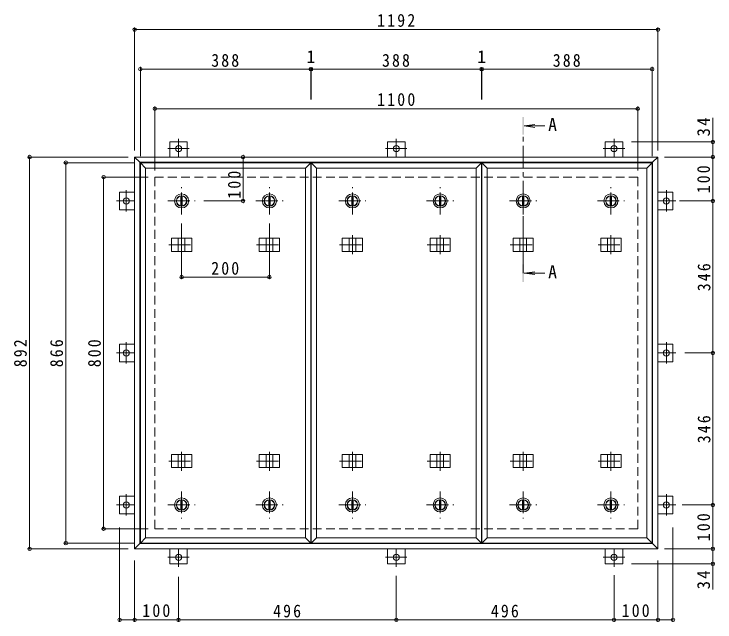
# Model space of a CAD drawing. Units: millimetres at full size, sheet at 1:10. Extents: x -1813 to 1949, y -1353 to 1374.
# Drawn here: x -1778 to -181, y -10 to 1374 of the extents above; entities that cross this region are included whole.
import ezdxf
from ezdxf.enums import TextEntityAlignment as Align

# ---------------------------------------------------------------- set-up
doc = ezdxf.new("R2010")
doc.units = ezdxf.units.MM
doc.header["$LTSCALE"] = 10
doc.header["$PDMODE"] = 32
doc.header["$PDSIZE"] = 8
doc.linetypes.add('CHAIN1', pattern=[8, 5, -1, 1, -1])
doc.linetypes.add('DASHED2', pattern=[3, 2, -1])
for name, color, linetype, lineweight in [('0-1_躯体', 2, 'DASHED2', 9), ('0-2_仕上', 3, 'Continuous', 9), ('0-3_建具', 4, 'Continuous', 9), ('0-5_寸法', 4, 'Continuous', 9), ('0-C', 2, 'Continuous', 9), ('0-E', 3, 'Continuous', 9), ('0-F', 7, 'Continuous', 9)]:
    doc.layers.add(name, color=color, linetype=linetype, lineweight=lineweight)
doc.styles.add('ＭＳ ゴシック', font='')
doc.styles.get('ＭＳ ゴシック').set_extended_font_data('MS Gothic')

msp = doc.modelspace()

# ---------------------------------------------------------------- linework, layer by layer
at = {"layer": '0-1_躯体'}
for p, q in [((-1457.34, 1002.04), (-357.34, 1002.04)), ((-1457.34, 202.04), (-1457.34, 1002.04)), ((-357.34, 1002.04), (-357.34, 202.04)), ((-357.34, 202.04), (-1457.34, 202.04))]:
    msp.add_line(p, q, dxfattribs=at)
at = {"layer": '0-2_仕上'}
for p, q in [((-1490.34, 1035.04), (-1102.34, 1035.04)), ((-1490.34, 169.04), (-1490.34, 1035.04)), ((-1478.34, 181.04), (-1478.34, 1023.04)), ((-1114.34, 1023.04), (-1102.34, 1035.04)), ((-1114.34, 181.04), (-1114.34, 1023.04)), ((-1102.34, 169.04), (-1102.34, 1035.04)), ((-1101.34, 1035.04), (-713.34, 1035.04)), ((-1101.34, 169.04), (-1101.34, 1035.04)), ((-1089.34, 181.04), (-1089.34, 1023.04)), ((-725.34, 1023.04), (-713.34, 1035.04)), ((-725.34, 181.04), (-725.34, 1023.04)), ((-713.34, 169.04), (-713.34, 1035.04)), ((-712.34, 1035.04), (-324.34, 1035.04)), ((-712.34, 169.04), (-712.34, 1035.04)), ((-700.34, 181.04), (-700.34, 1023.04)), ((-336.34, 1023.04), (-324.34, 1035.04)), ((-336.34, 181.04), (-336.34, 1023.04)), ((-324.34, 169.04), (-324.34, 1035.04)), ((-1490.34, 169.04), (-1478.34, 181.04)), ((-1114.34, 181.04), (-1478.34, 181.04)), ((-1102.34, 169.04), (-1114.34, 181.04)), ((-1101.34, 169.04), (-1089.34, 181.04)), ((-725.34, 181.04), (-1089.34, 181.04)), ((-713.34, 169.04), (-725.34, 181.04)), ((-712.34, 169.04), (-700.34, 181.04)), ((-336.34, 181.04), (-700.34, 181.04)), ((-324.34, 169.04), (-336.34, 181.04)), ((-1102.34, 169.04), (-1490.34, 169.04)), ((-713.34, 169.04), (-1101.34, 169.04)), ((-324.34, 169.04), (-712.34, 169.04))]:
    msp.add_line(p, q, dxfattribs=at)
for points in [[(-1490.34, 1035.04), (-1478.34, 1023.04), (-1114.34, 1023.04)], [(-1101.34, 1035.04), (-1089.34, 1023.04), (-725.34, 1023.04)], [(-712.34, 1035.04), (-700.34, 1023.04), (-336.34, 1023.04)]]:
    msp.add_lwpolyline(points, dxfattribs=at)
at = {"layer": '0-3_建具', "color": 2}
for p, q in [((-1503.34, 1048.04), (-1491.34, 1036.04)), ((-1503.34, 1048.04), (-311.34, 1048.04)), ((-1503.34, 156.04), (-1503.34, 1048.04)), ((-323.34, 1036.04), (-311.34, 1048.04)), ((-311.34, 1048.04), (-311.34, 156.04)), ((-1491.34, 1036.04), (-323.34, 1036.04)), ((-1491.34, 168.04), (-1491.34, 1036.04)), ((-323.34, 168.04), (-323.34, 1036.04)), ((-1491.34, 168.04), (-1503.34, 156.04)), ((-323.34, 168.04), (-1491.34, 168.04)), ((-323.34, 168.04), (-311.34, 156.04)), ((-311.34, 156.04), (-1503.34, 156.04))]:
    msp.add_line(p, q, dxfattribs=at)
at = {"layer": '0-3_建具'}
for p, q in [((-1419.43, 863.04), (-1419.43, 833.04)), ((-1419.43, 863.04), (-1373.25, 863.04)), ((-1403.84, 863.04), (-1403.84, 833.04)), ((-1388.84, 863.04), (-1388.84, 833.04)), ((-1373.25, 863.04), (-1373.25, 833.04)), ((-1219.43, 863.04), (-1219.43, 833.04)), ((-1219.43, 863.04), (-1173.25, 863.04)), ((-1203.84, 863.04), (-1203.84, 833.04)), ((-1188.84, 863.04), (-1188.84, 833.04)), ((-1173.25, 863.04), (-1173.25, 833.04)), ((-1030.43, 863.04), (-1030.43, 833.04)), ((-1030.43, 863.04), (-984.25, 863.04)), ((-1014.84, 863.04), (-1014.84, 833.04)), ((-999.84, 863.04), (-999.84, 833.04)), ((-984.25, 863.04), (-984.25, 833.04)), ((-830.43, 863.04), (-830.43, 833.04)), ((-830.43, 863.04), (-784.25, 863.04)), ((-814.84, 863.04), (-814.84, 833.04)), ((-799.84, 863.04), (-799.84, 833.04)), ((-784.25, 863.04), (-784.25, 833.04)), ((-641.43, 863.04), (-641.43, 833.04)), ((-641.43, 863.04), (-595.25, 863.04)), ((-625.84, 863.04), (-625.84, 833.04)), ((-610.84, 863.04), (-610.84, 833.04)), ((-595.25, 863.04), (-595.25, 833.04)), ((-441.43, 863.04), (-441.43, 833.04)), ((-441.43, 863.04), (-395.25, 863.04)), ((-425.84, 863.04), (-425.84, 833.04)), ((-410.84, 863.04), (-410.84, 833.04)), ((-395.25, 863.04), (-395.25, 833.04)), ((-1419.43, 833.04), (-1373.25, 833.04)), ((-1219.43, 833.04), (-1173.25, 833.04)), ((-1030.43, 833.04), (-984.25, 833.04)), ((-830.43, 833.04), (-784.25, 833.04)), ((-641.43, 833.04), (-595.25, 833.04)), ((-441.43, 833.04), (-395.25, 833.04)), ((-1419.43, 341.04), (-1419.43, 371.04)), ((-1419.43, 371.04), (-1373.25, 371.04)), ((-1403.84, 341.04), (-1403.84, 371.04)), ((-1388.84, 341.04), (-1388.84, 371.04)), ((-1373.25, 341.04), (-1373.25, 371.04)), ((-1219.43, 341.04), (-1219.43, 371.04)), ((-1219.43, 371.04), (-1173.25, 371.04)), ((-1203.84, 341.04), (-1203.84, 371.04)), ((-1188.84, 341.04), (-1188.84, 371.04)), ((-1173.25, 341.04), (-1173.25, 371.04)), ((-1030.43, 341.04), (-1030.43, 371.04)), ((-1030.43, 371.04), (-984.25, 371.04)), ((-1014.84, 341.04), (-1014.84, 371.04)), ((-999.84, 341.04), (-999.84, 371.04)), ((-984.25, 341.04), (-984.25, 371.04)), ((-830.43, 341.04), (-830.43, 371.04)), ((-830.43, 371.04), (-784.25, 371.04)), ((-814.84, 341.04), (-814.84, 371.04)), ((-799.84, 341.04), (-799.84, 371.04)), ((-784.25, 341.04), (-784.25, 371.04)), ((-641.43, 341.04), (-641.43, 371.04)), ((-641.43, 371.04), (-595.25, 371.04)), ((-625.84, 341.04), (-625.84, 371.04)), ((-610.84, 341.04), (-610.84, 371.04)), ((-595.25, 341.04), (-595.25, 371.04)), ((-441.43, 341.04), (-441.43, 371.04)), ((-441.43, 371.04), (-395.25, 371.04)), ((-425.84, 341.04), (-425.84, 371.04)), ((-410.84, 341.04), (-410.84, 371.04)), ((-395.25, 341.04), (-395.25, 371.04)), ((-1419.43, 341.04), (-1373.25, 341.04)), ((-1219.43, 341.04), (-1173.25, 341.04)), ((-1030.43, 341.04), (-984.25, 341.04)), ((-830.43, 341.04), (-784.25, 341.04)), ((-641.43, 341.04), (-595.25, 341.04)), ((-441.43, 341.04), (-395.25, 341.04))]:
    msp.add_line(p, q, dxfattribs=at)
at = {"layer": '0-3_建具', "linetype": 'CHAIN1'}
for p, q in [((-1396.34, 870.15), (-1396.34, 826.91)), ((-1196.34, 870.15), (-1196.34, 826.91)), ((-1007.34, 870.15), (-1007.34, 826.91)), ((-807.34, 870.15), (-807.34, 826.91)), ((-618.34, 870.15), (-618.34, 826.91)), ((-418.34, 870.15), (-418.34, 826.91)), ((-1425.75, 848.04), (-1366.93, 848.04)), ((-1225.75, 848.04), (-1166.93, 848.04)), ((-1036.75, 848.04), (-977.93, 848.04)), ((-836.75, 848.04), (-777.93, 848.04)), ((-647.75, 848.04), (-588.93, 848.04)), ((-447.75, 848.04), (-388.93, 848.04)), ((-1396.34, 333.92), (-1396.34, 377.16)), ((-1196.34, 333.92), (-1196.34, 377.16)), ((-1007.34, 333.92), (-1007.34, 377.16)), ((-807.34, 333.92), (-807.34, 377.16)), ((-618.34, 333.92), (-618.34, 377.16)), ((-418.34, 333.92), (-418.34, 377.16)), ((-1425.75, 356.04), (-1366.93, 356.04)), ((-1225.75, 356.04), (-1166.93, 356.04)), ((-1036.75, 356.04), (-977.93, 356.04)), ((-836.75, 356.04), (-777.93, 356.04)), ((-647.75, 356.04), (-588.93, 356.04)), ((-447.75, 356.04), (-388.93, 356.04))]:
    msp.add_line(p, q, dxfattribs=at)
at = {"layer": '0-5_寸法'}
for p, q in [((-616.34, 1118.85), (-591.55, 1122.12)), ((-616.34, 1118.85), (-591.55, 1115.59)), ((-616.34, 1118.85), (-568.87, 1118.85)), ((-616.34, 783.73), (-591.55, 786.99)), ((-616.34, 783.73), (-591.55, 780.47)), ((-616.34, 783.73), (-568.87, 783.73))]:
    msp.add_line(p, q, dxfattribs=at)
at = {"layer": '0-5_寸法', "linetype": 'CHAIN1'}
msp.add_line((-618.34, 783.73), (-618.34, 1098.85), dxfattribs=at)
at = {"layer": '0-5_寸法'}
for points in [[(-616.34, 1138.85), (-620.34, 1138.85), (-616.34, 1098.85), (-620.34, 1098.85)], [(-616.34, 763.73), (-620.34, 763.73), (-616.34, 803.73), (-620.34, 803.73)]]:
    msp.add_solid(points, dxfattribs=at)
at = {"layer": '0-C', "linetype": 'CHAIN1'}
for p, q in [((-1396.34, 917.04), (-1396.34, 979.04)), ((-1196.34, 917.04), (-1196.34, 979.04)), ((-1007.34, 917.04), (-1007.34, 979.04)), ((-807.34, 917.04), (-807.34, 979.04)), ((-618.34, 917.04), (-618.34, 979.04)), ((-418.34, 917.04), (-418.34, 979.04)), ((-1427.34, 948.04), (-1365.34, 948.04)), ((-1227.34, 948.04), (-1165.34, 948.04)), ((-1038.34, 948.04), (-976.34, 948.04)), ((-838.34, 948.04), (-776.34, 948.04)), ((-649.34, 948.04), (-587.34, 948.04)), ((-449.34, 948.04), (-387.34, 948.04)), ((-1396.34, 287.04), (-1396.34, 225.04)), ((-1196.34, 287.04), (-1196.34, 225.04)), ((-1007.34, 287.04), (-1007.34, 225.04)), ((-807.34, 287.04), (-807.34, 225.04)), ((-618.34, 287.04), (-618.34, 225.04)), ((-418.34, 287.04), (-418.34, 225.04)), ((-1427.34, 256.04), (-1365.34, 256.04)), ((-1227.34, 256.04), (-1165.34, 256.04)), ((-1038.34, 256.04), (-976.34, 256.04)), ((-838.34, 256.04), (-776.34, 256.04)), ((-649.34, 256.04), (-587.34, 256.04)), ((-449.34, 256.04), (-387.34, 256.04))]:
    msp.add_line(p, q, dxfattribs=at)
at = {"layer": '0-C'}
for p, q in [((-1397.84, 959.44), (-1397.84, 936.63)), ((-1394.84, 959.44), (-1394.84, 936.63)), ((-1197.84, 959.44), (-1197.84, 936.63)), ((-1194.84, 959.44), (-1194.84, 936.63)), ((-1008.84, 959.44), (-1008.84, 936.63)), ((-1005.84, 959.44), (-1005.84, 936.63)), ((-808.84, 959.44), (-808.84, 936.63)), ((-805.84, 959.44), (-805.84, 936.63)), ((-619.84, 959.44), (-619.84, 936.63)), ((-616.84, 959.44), (-616.84, 936.63)), ((-419.84, 959.44), (-419.84, 936.63)), ((-416.84, 959.44), (-416.84, 936.63)), ((-1397.84, 244.63), (-1397.84, 267.44)), ((-1394.84, 244.63), (-1394.84, 267.44)), ((-1197.84, 244.63), (-1197.84, 267.44)), ((-1194.84, 244.63), (-1194.84, 267.44)), ((-1008.84, 244.63), (-1008.84, 267.44)), ((-1005.84, 244.63), (-1005.84, 267.44)), ((-808.84, 244.63), (-808.84, 267.44)), ((-805.84, 244.63), (-805.84, 267.44)), ((-619.84, 244.63), (-619.84, 267.44)), ((-616.84, 244.63), (-616.84, 267.44)), ((-419.84, 244.63), (-419.84, 267.44)), ((-416.84, 244.63), (-416.84, 267.44))]:
    msp.add_line(p, q, dxfattribs=at)
for centre, radius in [((-1396.34, 948.04), 16), ((-1396.34, 948.04), 12), ((-1396.34, 948.04), 11.5), ((-1196.34, 948.04), 16), ((-1196.34, 948.04), 12), ((-1196.34, 948.04), 11.5), ((-1007.34, 948.04), 16), ((-1007.34, 948.04), 12), ((-1007.34, 948.04), 11.5), ((-807.34, 948.04), 16), ((-807.34, 948.04), 12), ((-807.34, 948.04), 11.5), ((-618.34, 948.04), 16), ((-618.34, 948.04), 12), ((-618.34, 948.04), 11.5), ((-418.34, 948.04), 16), ((-418.34, 948.04), 12), ((-418.34, 948.04), 11.5), ((-1396.34, 256.04), 16), ((-1196.34, 256.04), 16), ((-1007.34, 256.04), 16), ((-807.34, 256.04), 16), ((-618.34, 256.04), 16), ((-418.34, 256.04), 16), ((-1396.34, 256.04), 12), ((-1396.34, 256.04), 11.5), ((-1196.34, 256.04), 12), ((-1196.34, 256.04), 11.5), ((-1007.34, 256.04), 12), ((-1007.34, 256.04), 11.5), ((-807.34, 256.04), 12), ((-807.34, 256.04), 11.5), ((-618.34, 256.04), 12), ((-618.34, 256.04), 11.5), ((-418.34, 256.04), 12), ((-418.34, 256.04), 11.5)]:
    msp.add_circle(centre, radius, dxfattribs=at)
at = {"layer": '0-E', "linetype": 'CHAIN1'}
for p, q in [((-1403.34, 1089.21), (-1403.34, 1048.04)), ((-907.34, 1089.21), (-907.34, 1048.04)), ((-411.34, 1089.21), (-411.34, 1048.04)), ((-1378.96, 1067.24), (-1427.72, 1067.24)), ((-882.96, 1067.24), (-931.72, 1067.24)), ((-386.96, 1067.24), (-435.72, 1067.24)), ((-1522.54, 972.41), (-1522.54, 923.66)), ((-292.14, 923.66), (-292.14, 972.41)), ((-1544.51, 948.04), (-1503.34, 948.04)), ((-270.17, 948.04), (-311.34, 948.04)), ((-1522.54, 626.41), (-1522.54, 577.66)), ((-292.14, 577.66), (-292.14, 626.41)), ((-1544.51, 602.04), (-1503.34, 602.04)), ((-270.17, 602.04), (-311.34, 602.04)), ((-1522.54, 280.41), (-1522.54, 231.66)), ((-292.14, 231.66), (-292.14, 280.41)), ((-1544.51, 256.04), (-1503.34, 256.04)), ((-270.17, 256.04), (-311.34, 256.04)), ((-1403.34, 114.86), (-1403.34, 156.04)), ((-907.34, 114.86), (-907.34, 156.04)), ((-411.34, 114.86), (-411.34, 156.04)), ((-1427.72, 136.84), (-1378.96, 136.84)), ((-931.72, 136.84), (-882.96, 136.84)), ((-435.72, 136.84), (-386.96, 136.84))]:
    msp.add_line(p, q, dxfattribs=at)
at = {"layer": '0-E'}
for p, q in [((-1423.34, 1082.24), (-1383.34, 1082.24)), ((-1423.34, 1082.24), (-1423.34, 1048.04)), ((-1383.34, 1082.24), (-1383.34, 1048.04)), ((-927.34, 1082.24), (-887.34, 1082.24)), ((-927.34, 1082.24), (-927.34, 1048.04)), ((-887.34, 1082.24), (-887.34, 1048.04)), ((-431.34, 1082.24), (-391.34, 1082.24)), ((-431.34, 1082.24), (-431.34, 1048.04)), ((-391.34, 1082.24), (-391.34, 1048.04)), ((-1537.54, 928.04), (-1537.54, 968.04)), ((-1537.54, 968.04), (-1503.34, 968.04)), ((-277.14, 968.04), (-311.34, 968.04)), ((-277.14, 968.04), (-277.14, 928.04)), ((-1537.54, 928.04), (-1503.34, 928.04)), ((-277.14, 928.04), (-311.34, 928.04)), ((-1537.54, 582.04), (-1537.54, 622.04)), ((-1537.54, 622.04), (-1503.34, 622.04)), ((-277.14, 622.04), (-311.34, 622.04)), ((-277.14, 622.04), (-277.14, 582.04)), ((-1537.54, 582.04), (-1503.34, 582.04)), ((-277.14, 582.04), (-311.34, 582.04)), ((-1537.54, 236.04), (-1537.54, 276.04)), ((-1537.54, 276.04), (-1503.34, 276.04)), ((-277.14, 276.04), (-311.34, 276.04)), ((-277.14, 276.04), (-277.14, 236.04)), ((-1537.54, 236.04), (-1503.34, 236.04)), ((-277.14, 236.04), (-311.34, 236.04)), ((-1423.34, 121.84), (-1423.34, 156.04)), ((-1383.34, 121.84), (-1383.34, 156.04)), ((-927.34, 121.84), (-927.34, 156.04)), ((-887.34, 121.84), (-887.34, 156.04)), ((-431.34, 121.84), (-431.34, 156.04)), ((-391.34, 121.84), (-391.34, 156.04)), ((-1383.34, 121.84), (-1423.34, 121.84)), ((-887.34, 121.84), (-927.34, 121.84)), ((-391.34, 121.84), (-431.34, 121.84))]:
    msp.add_line(p, q, dxfattribs=at)
for centre in [(-1403.34, 1067.24), (-907.34, 1067.24), (-411.34, 1067.24), (-1522.54, 948.04), (-292.14, 948.04), (-1522.54, 602.04), (-292.14, 602.04), (-1522.54, 256.04), (-292.14, 256.04), (-1403.34, 136.84), (-907.34, 136.84), (-411.34, 136.84)]:
    msp.add_circle(centre, 7, dxfattribs=at)
at = {"layer": '0-F'}
for p, q in [((-1503.34, 1063.04), (-1503.34, 1343.04)), ((-311.34, 1063.04), (-311.34, 1343.04)), ((-1503.34, 1338.04), (-311.34, 1338.04)), ((-1490.34, 1050.04), (-1490.34, 1253.04)), ((-1490.34, 1248.04), (-1102.34, 1248.04)), ((-1102.34, 1251.04), (-1102.34, 1178.66)), ((-1102.34, 1248.04), (-1101.34, 1248.04)), ((-1101.34, 1251.04), (-1101.34, 1178.66)), ((-1101.34, 1248.04), (-713.34, 1248.04)), ((-713.34, 1251.04), (-713.34, 1178.66)), ((-713.34, 1248.04), (-712.34, 1248.04)), ((-712.34, 1251.04), (-712.34, 1178.66)), ((-712.34, 1248.04), (-324.34, 1248.04)), ((-324.34, 1050.04), (-324.34, 1253.04)), ((-1457.34, 1017.04), (-1457.34, 1163.03)), ((-1457.34, 1158.03), (-357.34, 1158.03)), ((-357.34, 1017.04), (-357.34, 1163.03)), ((-186.36, 1082.24), (-186.36, 1137.41)), ((-181.36, 1082.24), (-371.34, 1082.24)), ((-186.36, 1048.04), (-186.36, 1082.24)), ((-1518.34, 1048.04), (-1747.6, 1048.04)), ((-1742.6, 156.04), (-1742.6, 1048.04)), ((-1256.42, 1048.04), (-1256.42, 948.04)), ((-296.34, 1048.04), (-181.36, 1048.04)), ((-186.36, 948.04), (-186.36, 1048.04)), ((-1505.34, 1035.04), (-1665.13, 1035.04)), ((-1660.13, 169.04), (-1660.13, 1035.04)), ((-1472.34, 1002.04), (-1578.96, 1002.04)), ((-1573.96, 202.04), (-1573.96, 1002.04)), ((-1253.42, 948.04), (-1345.34, 948.04)), ((-262.41, 948.04), (-181.36, 948.04)), ((-186.36, 602.04), (-186.36, 948.04)), ((-1396.34, 771.73), (-1396.34, 897.04)), ((-1196.34, 771.73), (-1196.34, 897.04)), ((-1396.34, 774.73), (-1196.34, 774.73)), ((-183.36, 602.04), (-250.17, 602.04)), ((-186.36, 256.04), (-186.36, 602.04)), ((-255.82, 256.04), (-181.36, 256.04)), ((-186.36, 156.04), (-186.36, 256.04)), ((-1472.34, 202.04), (-1578.96, 202.04)), ((-1537.54, -10.33), (-1537.54, 204.82)), ((-277.14, -10.33), (-277.14, 204.82)), ((-1505.34, 169.04), (-1665.13, 169.04)), ((-1518.34, 156.04), (-1747.6, 156.04)), ((-296.34, 156.04), (-181.36, 156.04)), ((-186.36, 156.04), (-186.36, 121.84)), ((-1503.34, 129.82), (-1503.34, -10.33)), ((-311.34, 129.82), (-311.34, -10.33)), ((-181.36, 121.84), (-371.34, 121.84)), ((-186.36, 121.84), (-186.36, 63.88)), ((-411.34, 95.9), (-411.34, -10.33)), ((-1403.34, 92.53), (-1403.34, -10.33)), ((-907.34, -8.33), (-907.34, 94.86)), ((-1537.54, -5.33), (-1503.34, -5.33)), ((-1503.34, -5.33), (-1403.34, -5.33)), ((-1403.34, -5.33), (-907.34, -5.33)), ((-907.34, -5.33), (-411.34, -5.33)), ((-411.34, -5.33), (-311.34, -5.33)), ((-311.34, -5.33), (-277.14, -5.33))]:
    msp.add_line(p, q, dxfattribs=at)
for p in [(-1503.34, 1338.04), (-311.34, 1338.04), (-1490.34, 1248.04), (-1102.34, 1248.04), (-1101.34, 1248.04), (-713.34, 1248.04), (-712.34, 1248.04), (-324.34, 1248.04), (-1457.34, 1158.03), (-357.34, 1158.03), (-186.36, 1082.24), (-1742.6, 1048.04), (-1660.13, 1035.04), (-1256.42, 1048.04), (-186.36, 1048.04), (-1573.96, 1002.04), (-1256.42, 948.04), (-186.36, 948.04), (-1396.34, 774.73), (-1196.34, 774.73), (-186.36, 602.04), (-186.36, 256.04), (-1573.96, 202.04), (-1742.6, 156.04), (-1660.13, 169.04), (-186.36, 156.04), (-186.36, 121.84), (-1537.54, -5.33), (-1503.34, -5.33), (-1403.34, -5.33), (-907.34, -5.33), (-411.34, -5.33), (-311.34, -5.33), (-277.14, -5.33)]:
    msp.add_point(p, dxfattribs=at)

# ---------------------------------------------------------------- texts
at = {"layer": '0-5_寸法', "color": 2, "style": 'ＭＳ ゴシック'}
for p in [(-561.31, 1098.46), (-561.31, 763.33)]:
    msp.add_text('A', height=29.33, dxfattribs=at).set_placement(p, align=Align.BOTTOM_LEFT)
at = {"layer": '0-F', "color": 2, "style": 'ＭＳ ゴシック'}
for p in [(-1111.84, 1253.04), (-722.84, 1253.04)]:
    msp.add_text('1', height=29.33, dxfattribs=at).set_placement(p, align=Align.BOTTOM_LEFT)
at = {"layer": '0-F', "color": 2, "char_height": 29.33, "attachment_point": 7, "style": 'ＭＳ ゴシック'}
for s, insert in [('\\T1.28;\\W0.9;1192', (-951.09, 1344.04)), ('\\T1.27;\\W0.9;388', (-1328.84, 1253.04)), ('\\T1.27;\\W0.9;388', (-939.84, 1253.04)), ('\\T1.27;\\W0.9;388', (-550.84, 1253.04)), ('\\T1.28;\\W0.9;1100', (-951.09, 1164.03)), ('\\T1.27;\\W0.9;200', (-1328.84, 779.73)), ('\\T1.27;\\W0.9;100', (-1485.84, 0.67)), ('\\T1.27;\\W0.9;496', (-1187.84, -0.33)), ('\\T1.27;\\W0.9;496', (-691.84, -0.33)), ('\\T1.27;\\W0.9;100', (-393.84, 0.67))]:
    msp.add_mtext(s, dxfattribs=dict(at, insert=insert))
at = {"layer": '0-F', "color": 2, "char_height": 29.33, "attachment_point": 7, "rotation": 90, "style": 'ＭＳ ゴシック'}
for s, insert in [('\\T1.27;\\W0.95;34', (-192.36, 1094.91)), ('\\T1.27;\\W0.9;100', (-192.36, 965.54)), ('\\T1.27;\\W0.9;100', (-1261.42, 953.12)), ('\\T1.27;\\W0.9;346', (-191.36, 742.54)), ('\\T1.27;\\W0.9;892', (-1748.6, 569.54)), ('\\T1.27;\\W0.9;866', (-1666.13, 569.54)), ('\\T1.27;\\W0.9;800', (-1579.96, 569.54)), ('\\T1.27;\\W0.9;346', (-191.36, 396.54)), ('\\T1.27;\\W0.9;100', (-192.36, 173.54)), ('\\T1.27;\\W0.95;34', (-192.36, 63.88))]:
    msp.add_mtext(s, dxfattribs=dict(at, insert=insert))

doc.saveas('drawing.dxf')
